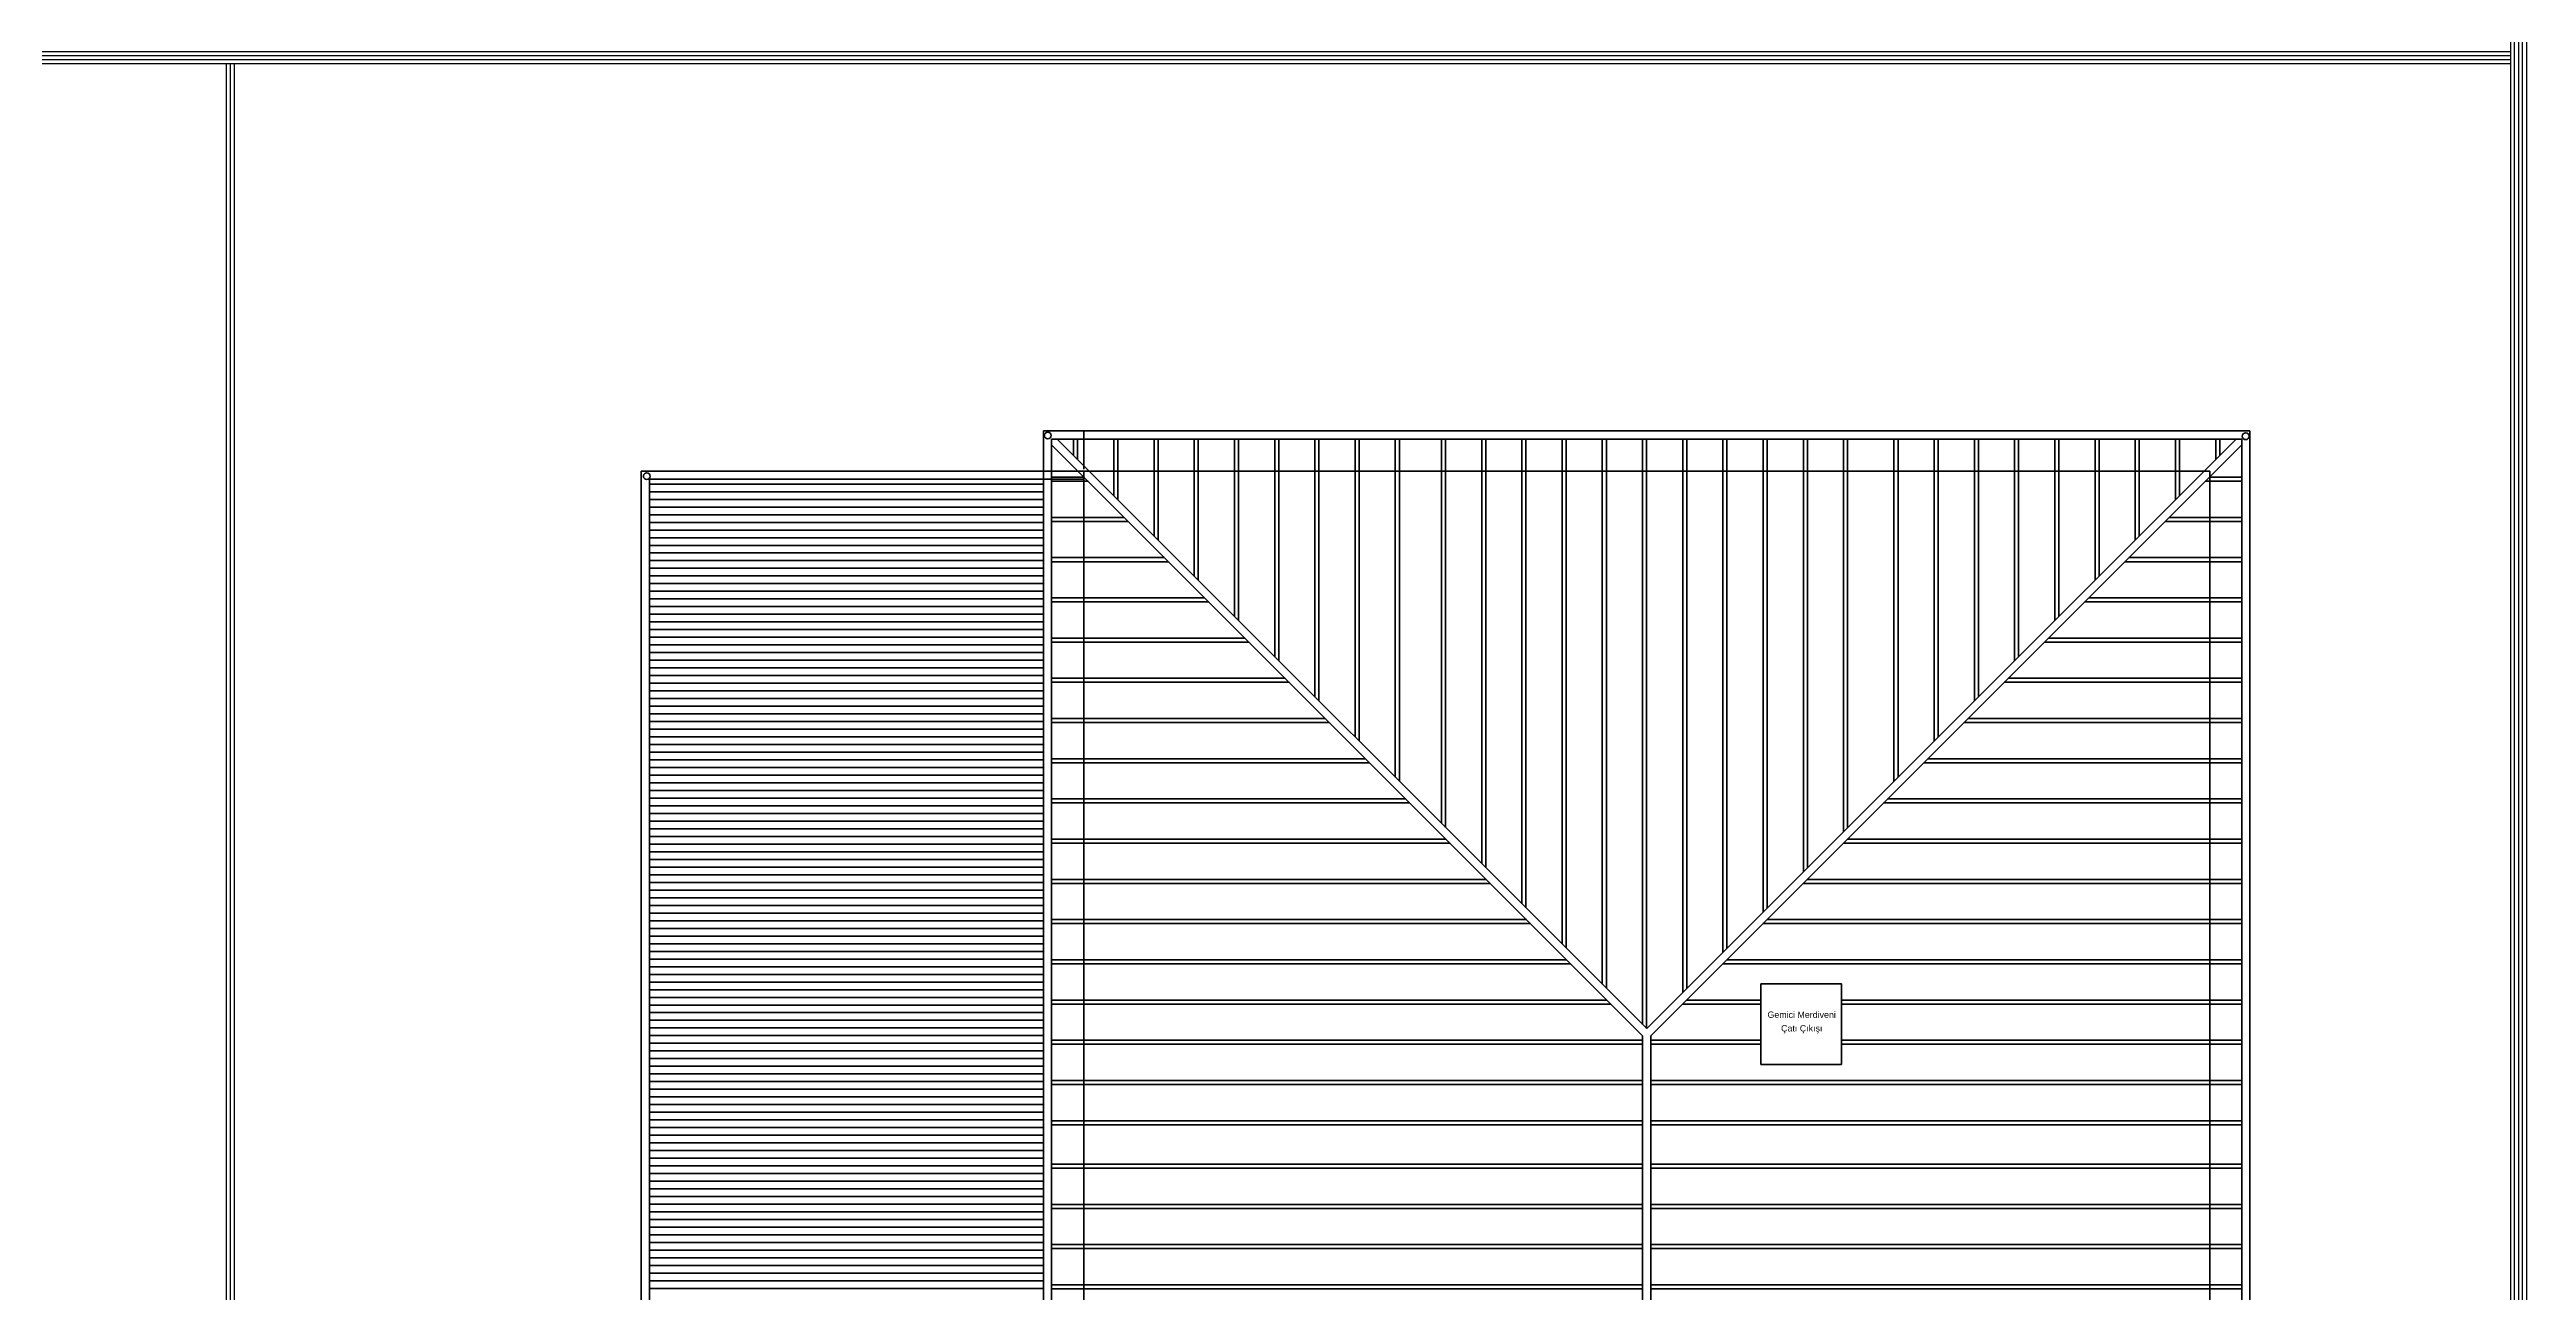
# Model space of a CAD drawing. Header units: millimetres. Extents: x 2046 to 14753, y 2361 to 29276.
# Drawn here: x 8400 to 11479, y 12615 to 14160 of the extents above; entities that cross this region are included whole.
import ezdxf

# ---------------------------------------------------------------- set-up
doc = ezdxf.new("R2010")
doc.units = ezdxf.units.MM
doc.layers.add('A.O. DUVAR', color=7, linetype='Continuous', lineweight=50)
doc.layers.add('yazi', color=251, linetype='Continuous', lineweight=25)
doc.styles.add('SS', font='arial.ttf', dxfattribs={"height": 11.5})

msp = doc.modelspace()

# ---------------------------------------------------------------- linework, layer by layer
at = {"layer": 'A.O. DUVAR'}
for p, q in [((9635.33, 13685.858), (11135.33, 13685.858)), ((9635.33, 11525.858), (9635.33, 13685.858)), ((9645.33, 13675.858), (11125.33, 13675.858)), ((9645.33, 11535.858), (9645.33, 13675.858)), ((9652.401, 13675.858), (10385.33, 12942.929)), ((9672.83, 13655.429), (9672.83, 13675.858)), ((9677.83, 13650.429), (9677.83, 13675.858)), ((9685.33, 13685.858), (9685.33, 13638.358)), ((9722.83, 13605.429), (9722.83, 13675.858)), ((9727.83, 13600.429), (9727.83, 13675.858)), ((9772.83, 13555.429), (9772.83, 13675.858)), ((9777.83, 13550.429), (9777.83, 13675.858)), ((9822.83, 13505.429), (9822.83, 13675.858)), ((9827.83, 13500.429), (9827.83, 13675.858)), ((9872.83, 13455.429), (9872.83, 13675.858)), ((9877.83, 13450.429), (9877.83, 13675.858)), ((9922.83, 13405.429), (9922.83, 13675.858)), ((9927.83, 13400.429), (9927.83, 13675.858)), ((9972.83, 13355.429), (9972.83, 13675.858)), ((9977.83, 13350.429), (9977.83, 13675.858)), ((10022.83, 13305.429), (10022.83, 13675.858)), ((10027.83, 13300.429), (10027.83, 13675.858)), ((10072.83, 13255.429), (10072.83, 13675.858)), ((10077.83, 13250.429), (10077.83, 13675.858)), ((10130.2, 13198.06), (10130.2, 13675.858)), ((10135.2, 13193.06), (10135.2, 13675.858)), ((10180.2, 13148.06), (10180.2, 13675.858)), ((10185.2, 13143.06), (10185.2, 13675.858)), ((10230.2, 13098.06), (10230.2, 13675.858)), ((10235.2, 13093.06), (10235.2, 13675.858)), ((10280.2, 13048.06), (10280.2, 13675.858)), ((10285.2, 13043.06), (10285.2, 13675.858)), ((10330.2, 12998.06), (10330.2, 13675.858)), ((10335.2, 12993.06), (10335.2, 13675.858)), ((10380.2, 12948.06), (10380.2, 13675.858)), ((10385.2, 12943.06), (10385.2, 13675.858)), ((11118.259, 13675.858), (10385.33, 12942.929)), ((10430.2, 12987.799), (10430.2, 13675.858)), ((10435.2, 12992.799), (10435.2, 13675.858)), ((10480.2, 13037.799), (10480.2, 13675.858)), ((10485.2, 13042.799), (10485.2, 13675.858)), ((10530.2, 13087.799), (10530.2, 13675.858)), ((10535.2, 13092.799), (10535.2, 13675.858)), ((10580.2, 13137.799), (10580.2, 13675.858)), ((10585.2, 13142.799), (10585.2, 13675.858)), ((10630.2, 13187.799), (10630.2, 13675.858)), ((10635.2, 13192.799), (10635.2, 13675.858)), ((10692.83, 13250.429), (10692.83, 13675.858)), ((10697.83, 13255.429), (10697.83, 13675.858)), ((10742.83, 13300.429), (10742.83, 13675.858)), ((10747.83, 13305.429), (10747.83, 13675.858)), ((10792.83, 13350.429), (10792.83, 13675.858)), ((10797.83, 13355.429), (10797.83, 13675.858)), ((10842.83, 13400.429), (10842.83, 13675.858)), ((10847.83, 13405.429), (10847.83, 13675.858)), ((10892.83, 13450.429), (10892.83, 13675.858)), ((10897.83, 13455.429), (10897.83, 13675.858)), ((10942.83, 13500.429), (10942.83, 13675.858)), ((10947.83, 13505.429), (10947.83, 13675.858)), ((10992.83, 13550.429), (10992.83, 13675.858)), ((10997.83, 13555.429), (10997.83, 13675.858)), ((11042.83, 13600.429), (11042.83, 13675.858)), ((11047.83, 13605.429), (11047.83, 13675.858)), ((11092.83, 13650.429), (11092.83, 13675.858)), ((11097.83, 13655.429), (11097.83, 13675.858)), ((11125.33, 13675.858), (11125.33, 11535.858)), ((11135.33, 13685.858), (11135.33, 11525.858)), ((9645.33, 13668.787), (10380.33, 12933.787)), ((11125.33, 13668.787), (10390.33, 12933.787)), ((9685.33, 13635.858), (9135.33, 13635.858)), ((9135.33, 13635.858), (9135.33, 11575.858)), ((9685.33, 13625.858), (9145.33, 13625.858)), ((9145.33, 13625.858), (9145.33, 11585.858)), ((9685.759, 13628.358), (9645.33, 13628.358)), ((9690.759, 13623.358), (9645.33, 13623.358)), ((11085.33, 13635.858), (9685.33, 13635.858)), ((9685.33, 13635.858), (9685.33, 11575.858)), ((11079.901, 13623.358), (11125.33, 13623.358)), ((11084.901, 13628.358), (11125.33, 13628.358)), ((11085.33, 11575.858), (11085.33, 13635.858)), ((9735.759, 13578.358), (9645.33, 13578.358)), ((9740.759, 13573.358), (9645.33, 13573.358)), ((11029.901, 13573.358), (11125.33, 13573.358)), ((11034.901, 13578.358), (11125.33, 13578.358)), ((9785.759, 13528.358), (9645.33, 13528.358)), ((9790.759, 13523.358), (9645.33, 13523.358)), ((10979.901, 13523.358), (11125.33, 13523.358)), ((10984.901, 13528.358), (11125.33, 13528.358)), ((9835.759, 13478.358), (9645.33, 13478.358)), ((9840.759, 13473.358), (9645.33, 13473.358)), ((10929.901, 13473.358), (11125.33, 13473.358)), ((10934.901, 13478.358), (11125.33, 13478.358)), ((9885.759, 13428.358), (9645.33, 13428.358)), ((10884.901, 13428.358), (11125.33, 13428.358)), ((9890.759, 13423.358), (9645.33, 13423.358)), ((10879.901, 13423.358), (11125.33, 13423.358)), ((9935.759, 13378.358), (9645.33, 13378.358)), ((9940.759, 13373.358), (9645.33, 13373.358)), ((10829.901, 13373.358), (11125.33, 13373.358)), ((10834.901, 13378.358), (11125.33, 13378.358)), ((9985.759, 13328.358), (9645.33, 13328.358)), ((9990.759, 13323.358), (9645.33, 13323.358)), ((10779.901, 13323.358), (11125.33, 13323.358)), ((10784.901, 13328.358), (11125.33, 13328.358)), ((10035.759, 13278.358), (9645.33, 13278.358)), ((10734.901, 13278.358), (11125.33, 13278.358)), ((10040.759, 13273.358), (9645.33, 13273.358)), ((10729.901, 13273.358), (11125.33, 13273.358)), ((10085.759, 13228.358), (9645.33, 13228.358)), ((10090.759, 13223.358), (9645.33, 13223.358)), ((10679.901, 13223.358), (11125.33, 13223.358)), ((10684.901, 13228.358), (11125.33, 13228.358)), ((10135.759, 13178.358), (9645.33, 13178.358)), ((10140.759, 13173.358), (9645.33, 13173.358)), ((10629.901, 13173.358), (11125.33, 13173.358)), ((10634.901, 13178.358), (11125.33, 13178.358)), ((10185.759, 13128.358), (9645.33, 13128.358)), ((10190.759, 13123.358), (9645.33, 13123.358)), ((10579.901, 13123.358), (11125.33, 13123.358)), ((10584.901, 13128.358), (11125.33, 13128.358)), ((10235.759, 13078.358), (9645.33, 13078.358)), ((10240.759, 13073.358), (9645.33, 13073.358)), ((10529.901, 13073.358), (11125.33, 13073.358)), ((10534.901, 13078.358), (11125.33, 13078.358)), ((10285.759, 13028.358), (9645.33, 13028.358)), ((10484.901, 13028.358), (11125.33, 13028.358)), ((10290.759, 13023.358), (9645.33, 13023.358)), ((10479.901, 13023.358), (11125.33, 13023.358)), ((10627.392, 12998.354), (10527.392, 12998.354)), ((10527.392, 12998.354), (10527.392, 12898.354)), ((10627.392, 12998.354), (10527.392, 12998.354)), ((10527.392, 12998.354), (10527.392, 12898.354)), ((10627.392, 12898.354), (10627.392, 12998.354)), ((10627.392, 12898.354), (10627.392, 12998.354)), ((10335.759, 12978.358), (9645.33, 12978.358)), ((10340.759, 12973.358), (9645.33, 12973.358)), ((10429.901, 12973.358), (10527.392, 12973.358)), ((10434.901, 12978.358), (10527.392, 12978.358)), ((10627.392, 12978.358), (11125.33, 12978.358)), ((10627.392, 12973.358), (11125.33, 12973.358)), ((10380.33, 12928.358), (9645.33, 12928.358)), ((10380.33, 12923.358), (9645.33, 12923.358)), ((10380.33, 12933.787), (10380.33, 12277.929)), ((10390.33, 12933.787), (10390.33, 12277.929)), ((10390.33, 12928.358), (10527.392, 12928.358)), ((10390.33, 12923.358), (10527.392, 12923.358)), ((10627.392, 12928.358), (11125.33, 12928.358)), ((10627.392, 12923.358), (11125.33, 12923.358)), ((10380.33, 12878.358), (9645.33, 12878.358)), ((10380.33, 12873.358), (9645.33, 12873.358)), ((10390.33, 12878.358), (11125.33, 12878.358)), ((10390.33, 12873.358), (11125.33, 12873.358)), ((10527.392, 12898.354), (10627.392, 12898.354)), ((10380.33, 12828.358), (9645.33, 12828.358)), ((10380.33, 12823.358), (9645.33, 12823.358)), ((10390.33, 12828.358), (11125.33, 12828.358)), ((10390.33, 12823.358), (11125.33, 12823.358)), ((10380.33, 12774.358), (9645.33, 12774.358)), ((10380.33, 12769.358), (9645.33, 12769.358)), ((10390.33, 12774.358), (11125.33, 12774.358)), ((10390.33, 12769.358), (11125.33, 12769.358)), ((10380.33, 12724.358), (9645.33, 12724.358)), ((10380.33, 12719.358), (9645.33, 12719.358)), ((10390.33, 12724.358), (11125.33, 12724.358)), ((10390.33, 12719.358), (11125.33, 12719.358)), ((10380.33, 12674.358), (9645.33, 12674.358)), ((10380.33, 12669.358), (9645.33, 12669.358)), ((10390.33, 12674.358), (11125.33, 12674.358)), ((10390.33, 12669.358), (11125.33, 12669.358)), ((10380.33, 12624.358), (9645.33, 12624.358)), ((10380.33, 12619.358), (9645.33, 12619.358)), ((10390.33, 12624.358), (11125.33, 12624.358)), ((10390.33, 12619.358), (11125.33, 12619.358))]:
    msp.add_line(p, q, dxfattribs=at)
at = {"layer": 'A.O. DUVAR', "linetype": 'Continuous', "transparency": 33554488}
for p, q in [((9635.33, 13619.885), (9145.33, 13619.885)), ((9635.33, 13610.36), (9145.33, 13610.36)), ((9635.33, 13600.835), (9145.33, 13600.835)), ((9635.33, 13591.31), (9145.33, 13591.31)), ((9635.33, 13581.785), (9145.33, 13581.785)), ((9635.33, 13572.26), (9145.33, 13572.26)), ((9635.33, 13562.735), (9145.33, 13562.735)), ((9635.33, 13553.21), (9145.33, 13553.21)), ((9635.33, 13543.685), (9145.33, 13543.685)), ((9635.33, 13534.16), (9145.33, 13534.16)), ((9635.33, 13524.635), (9145.33, 13524.635)), ((9635.33, 13515.11), (9145.33, 13515.11)), ((9635.33, 13505.585), (9145.33, 13505.585)), ((9635.33, 13496.06), (9145.33, 13496.06)), ((9635.33, 13486.535), (9145.33, 13486.535)), ((9635.33, 13477.01), (9145.33, 13477.01)), ((9635.33, 13467.485), (9145.33, 13467.485)), ((9635.33, 13457.96), (9145.33, 13457.96)), ((9635.33, 13448.435), (9145.33, 13448.435)), ((9635.33, 13438.91), (9145.33, 13438.91)), ((9635.33, 13429.385), (9145.33, 13429.385)), ((9635.33, 13419.86), (9145.33, 13419.86)), ((9635.33, 13410.335), (9145.33, 13410.335)), ((9635.33, 13400.81), (9145.33, 13400.81)), ((9635.33, 13391.285), (9145.33, 13391.285)), ((9635.33, 13381.76), (9145.33, 13381.76)), ((9635.33, 13372.235), (9145.33, 13372.235)), ((9635.33, 13362.71), (9145.33, 13362.71)), ((9635.33, 13353.185), (9145.33, 13353.185)), ((9635.33, 13343.66), (9145.33, 13343.66)), ((9635.33, 13334.135), (9145.33, 13334.135)), ((9635.33, 13324.61), (9145.33, 13324.61)), ((9635.33, 13315.085), (9145.33, 13315.085)), ((9635.33, 13305.56), (9145.33, 13305.56)), ((9635.33, 13296.035), (9145.33, 13296.035)), ((9635.33, 13286.51), (9145.33, 13286.51)), ((9635.33, 13276.985), (9145.33, 13276.985)), ((9635.33, 13267.46), (9145.33, 13267.46)), ((9635.33, 13257.935), (9145.33, 13257.935)), ((9635.33, 13248.41), (9145.33, 13248.41)), ((9635.33, 13238.885), (9145.33, 13238.885)), ((9635.33, 13229.36), (9145.33, 13229.36)), ((9635.33, 13219.835), (9145.33, 13219.835)), ((9635.33, 13210.31), (9145.33, 13210.31)), ((9635.33, 13200.785), (9145.33, 13200.785)), ((9635.33, 13191.26), (9145.33, 13191.26)), ((9635.33, 13181.735), (9145.33, 13181.735)), ((9635.33, 13172.21), (9145.33, 13172.21)), ((9635.33, 13162.685), (9145.33, 13162.685)), ((9635.33, 13153.16), (9145.33, 13153.16)), ((9635.33, 13143.635), (9145.33, 13143.635)), ((9635.33, 13134.11), (9145.33, 13134.11)), ((9635.33, 13124.585), (9145.33, 13124.585)), ((9635.33, 13115.06), (9145.33, 13115.06)), ((9635.33, 13105.535), (9145.33, 13105.535)), ((9635.33, 13096.01), (9145.33, 13096.01)), ((9635.33, 13086.485), (9145.33, 13086.485)), ((9635.33, 13076.96), (9145.33, 13076.96)), ((9635.33, 13067.435), (9145.33, 13067.435)), ((9635.33, 13057.91), (9145.33, 13057.91)), ((9635.33, 13048.385), (9145.33, 13048.385)), ((9635.33, 13038.86), (9145.33, 13038.86)), ((9635.33, 13029.335), (9145.33, 13029.335)), ((9635.33, 13019.81), (9145.33, 13019.81)), ((9635.33, 13010.285), (9145.33, 13010.285)), ((9635.33, 13000.76), (9145.33, 13000.76)), ((9635.33, 12991.235), (9145.33, 12991.235)), ((9635.33, 12981.71), (9145.33, 12981.71)), ((9635.33, 12972.185), (9145.33, 12972.185)), ((9635.33, 12962.66), (9145.33, 12962.66)), ((9635.33, 12953.135), (9145.33, 12953.135)), ((9635.33, 12943.61), (9145.33, 12943.61)), ((9635.33, 12934.085), (9145.33, 12934.085)), ((9635.33, 12924.56), (9145.33, 12924.56)), ((9635.33, 12915.035), (9145.33, 12915.035)), ((9635.33, 12905.51), (9145.33, 12905.51)), ((9635.33, 12895.985), (9145.33, 12895.985)), ((9635.33, 12886.46), (9145.33, 12886.46)), ((9635.33, 12876.935), (9145.33, 12876.935)), ((9635.33, 12867.41), (9145.33, 12867.41)), ((9635.33, 12857.885), (9145.33, 12857.885)), ((9635.33, 12848.36), (9145.33, 12848.36)), ((9635.33, 12838.835), (9145.33, 12838.835)), ((9635.33, 12829.31), (9145.33, 12829.31)), ((9635.33, 12819.785), (9145.33, 12819.785)), ((9635.33, 12810.26), (9145.33, 12810.26)), ((9635.33, 12800.735), (9145.33, 12800.735)), ((9635.33, 12791.21), (9145.33, 12791.21)), ((9635.33, 12781.685), (9145.33, 12781.685)), ((9635.33, 12772.16), (9145.33, 12772.16)), ((9635.33, 12762.635), (9145.33, 12762.635)), ((9635.33, 12753.11), (9145.33, 12753.11)), ((9635.33, 12743.585), (9145.33, 12743.585)), ((9635.33, 12734.06), (9145.33, 12734.06)), ((9635.33, 12724.535), (9145.33, 12724.535)), ((9635.33, 12715.01), (9145.33, 12715.01)), ((9635.33, 12705.485), (9145.33, 12705.485)), ((9635.33, 12695.96), (9145.33, 12695.96)), ((9635.33, 12686.435), (9145.33, 12686.435)), ((9635.33, 12676.91), (9145.33, 12676.91)), ((9635.33, 12667.385), (9145.33, 12667.385)), ((9635.33, 12657.86), (9145.33, 12657.86)), ((9635.33, 12648.335), (9145.33, 12648.335)), ((9635.33, 12638.81), (9145.33, 12638.81)), ((9635.33, 12629.285), (9145.33, 12629.285)), ((9635.33, 12619.76), (9145.33, 12619.76))]:
    msp.add_line(p, q, dxfattribs=at)
at = {"layer": 'A.O. DUVAR'}
for centre in [(9640.73, 13680.274), (11130.136, 13679.344), (9142.13, 13629.695)]:
    msp.add_circle(centre, 4.234, dxfattribs=at)
at = {"layer": 'yazi'}
for p, q in [((11464.215, 11151.662), (11464.215, 26057.18)), ((11474.215, 11151.662), (11474.215, 26057.18))]:
    msp.add_line(p, q, dxfattribs=at)
for points in [[(3000.515, 26057.18), (3000.515, 29270.994), (11479.215, 29270.994), (11479.215, 11151.662)], [(3010.515, 26057.18), (3010.515, 29260.994), (11469.215, 29260.994), (11469.215, 11151.662)], [(3020.515, 26057.18), (3020.515, 29250.994), (11459.215, 29250.994), (11459.215, 11151.662)], [(3020.515, 14157.6), (11459.215, 14157.6)], [(3020.515, 14152.6), (11459.215, 14152.6)], [(3020.515, 14147.6), (11459.215, 14147.6)], [(3020.515, 14142.6), (11459.215, 14142.6)], [(8618.962, 14142.6), (8618.962, 11171.662)], [(8623.962, 14142.6), (8623.962, 11171.662)], [(8628.962, 14142.6), (8628.962, 11171.662)]]:
    msp.add_lwpolyline(points, dxfattribs=at)

# ---------------------------------------------------------------- texts
at = {"layer": 'A.O. DUVAR', "style": 'SS'}
for s, p in [('Gemici Merdiveni', (10535.514, 12956.206, 0.319)), ('Çatı Çıkışı', (10552.463, 12939.27, 0.319))]:
    msp.add_text(s, height=7.87884, dxfattribs=at).set_placement(p)

doc.saveas('drawing.dxf')
